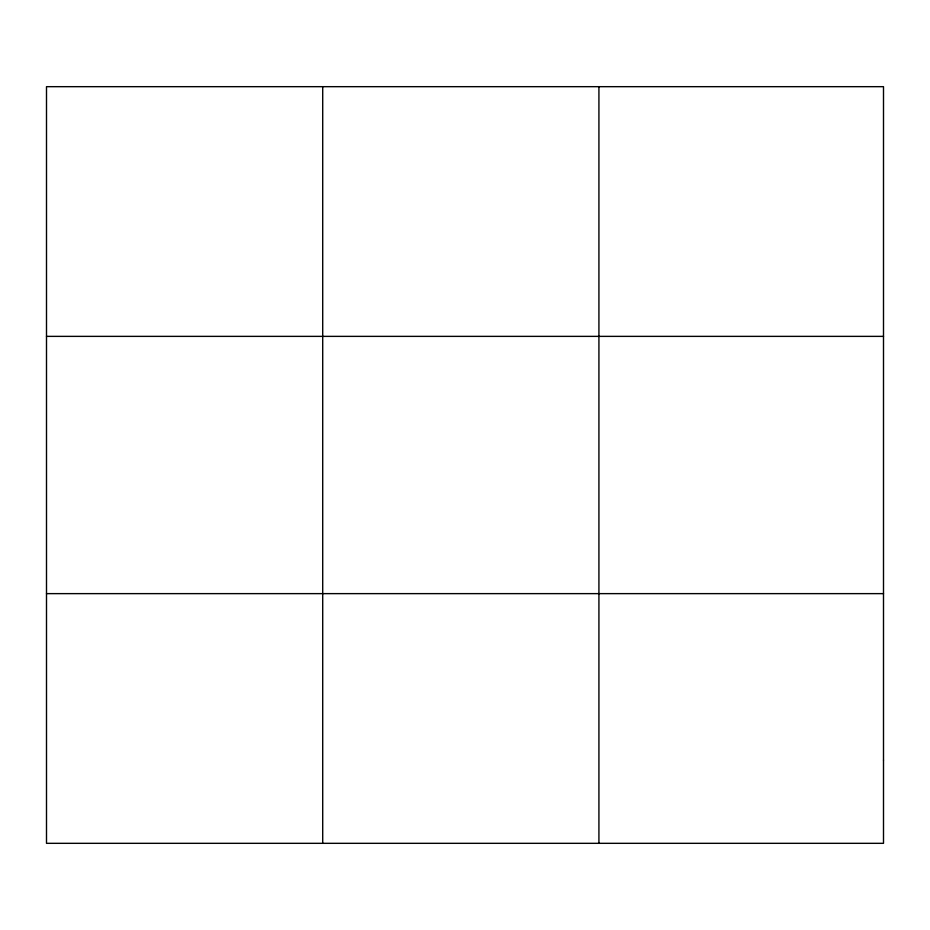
<?xml version="1.0" encoding="UTF-8"?>
<svg xmlns="http://www.w3.org/2000/svg" width="930" height="930" viewBox="0 0 930 930"><rect width="100%" height="100%" fill="white"/><g stroke="black" fill="none" stroke-linecap="round" stroke-linejoin="round"><path stroke-width="1.4" d="M322.71 843.324L322.71 86.676M598.92 843.324L598.92 86.676M46.5 336.369L883.5 336.369M46.5 593.631L883.5 593.631M883.5 760.089L883.5 843.324L46.5 843.324L46.5 86.676L883.5 86.676L883.5 760.089"/></g></svg>
